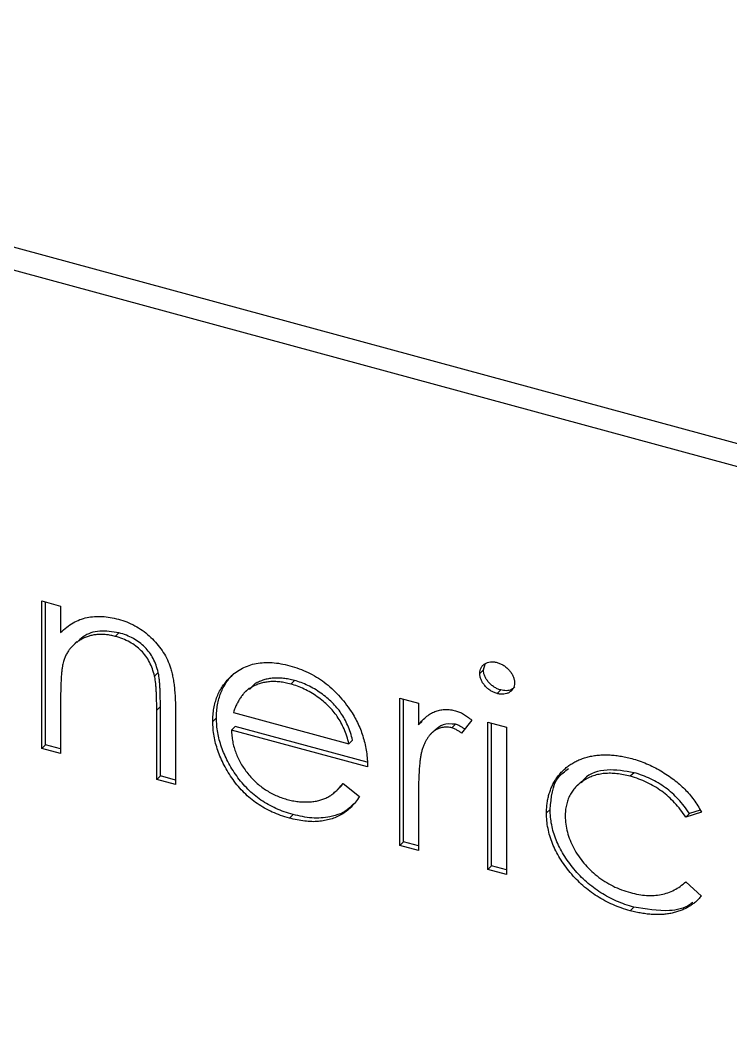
# Model space of a CAD drawing. Header units: millimetres. Extents: x 0 to 589, y 0 to 415.
# Drawn here: x 67.86 to 82.95, y 99.29 to 120.81 of the extents above; entities that cross this region are included whole.
import ezdxf

# ---------------------------------------------------------------- set-up
doc = ezdxf.new("R2010")
doc.units = ezdxf.units.MM

msp = doc.modelspace()

# ---------------------------------------------------------------- linework, layer by layer
at = {"color": 7, "linetype": 'Continuous', "lineweight": 25}
for p, q in [((175.258, 86.758), (49.965, 120.81)), ((174.869, 86.379), (49.576, 120.43)), ((68.319, 108.468), (68.716, 108.36)), ((68.319, 105.336), (68.319, 108.468)), ((68.397, 105.412), (68.397, 108.447)), ((68.716, 108.36), (68.716, 107.795)), ((69.063, 107.606), (68.966, 107.511)), ((69.954, 107.791), (69.876, 107.715)), ((70.788, 106.948), (70.71, 106.872)), ((77.695, 107.004), (77.617, 106.929)), ((77.695, 107.004), (77.728, 107.127)), ((73.681, 106.778), (73.603, 106.702)), ((72.721, 106.616), (72.624, 106.521)), ((72.848, 106.711), (72.728, 106.59)), ((72.848, 106.711), (72.77, 106.635)), ((78.061, 106.577), (77.983, 106.501)), ((68.716, 106.361), (68.716, 105.228)), ((75.916, 106.403), (76.313, 106.296)), ((75.916, 103.272), (75.916, 106.403)), ((75.994, 103.347), (75.994, 106.382)), ((70.835, 106.223), (70.757, 106.147)), ((70.757, 104.674), (70.757, 106.147)), ((70.835, 104.75), (70.835, 106.223)), ((71.154, 106.165), (71.154, 104.566)), ((72.386, 106.099), (74.839, 105.432)), ((76.313, 106.296), (76.313, 105.835)), ((72.025, 105.983), (71.947, 105.907)), ((76.391, 105.91), (76.313, 105.835)), ((77.447, 105.935), (77.229, 105.661)), ((77.787, 105.895), (78.184, 105.787)), ((77.787, 102.763), (77.787, 105.895)), ((77.865, 102.839), (77.865, 105.874)), ((72.422, 105.802), (72.344, 105.726)), ((75.236, 104.94), (72.344, 105.726)), ((75.223, 105.04), (72.422, 105.802)), ((76.675, 105.739), (76.577, 105.644)), ((77.104, 105.848), (77.026, 105.772)), ((78.184, 105.787), (78.184, 102.655)), ((74.917, 105.508), (74.839, 105.432)), ((68.397, 105.412), (68.319, 105.336)), ((68.716, 105.228), (68.319, 105.336)), ((68.716, 105.325), (68.397, 105.412)), ((80.892, 104.819), (80.814, 104.743)), ((70.835, 104.75), (70.757, 104.674)), ((71.154, 104.566), (70.757, 104.674)), ((71.154, 104.663), (70.835, 104.75)), ((74.671, 104.541), (74.715, 104.586)), ((74.713, 104.587), (75.066, 104.312)), ((79.769, 104.626), (79.672, 104.531)), ((74.588, 104.452), (74.685, 104.546)), ((76.313, 104.216), (76.313, 103.164)), ((79.112, 104.04), (79.034, 103.964)), ((82.322, 103.983), (81.99, 103.873)), ((82.068, 103.949), (81.99, 103.873)), ((82.295, 104.024), (82.068, 103.949)), ((73.651, 103.929), (73.573, 103.853)), ((75.994, 103.347), (75.916, 103.272)), ((76.313, 103.261), (75.994, 103.347)), ((76.313, 103.164), (75.916, 103.272)), ((77.865, 102.839), (77.787, 102.763)), ((78.184, 102.655), (77.787, 102.763)), ((78.184, 102.752), (77.865, 102.839)), ((81.99, 102.5), (82.322, 102.198)), ((80.888, 101.962), (80.81, 101.886))]:
    msp.add_line(p, q, dxfattribs=at)
for points, knots in [([(68.716, 107.795), (68.758, 107.835), (68.84, 107.912), (68.977, 108.006), (69.122, 108.074), (69.274, 108.119), (69.432, 108.14), (69.597, 108.142), (69.769, 108.123), (69.886, 108.095), (69.945, 108.081)], [0, 0, 0, 0, 0.140976, 0.273569, 0.398988, 0.51993, 0.63811, 0.756589, 0.87686, 1, 1, 1, 1]), ([(69.945, 108.081), (70.005, 108.063), (70.122, 108.027), (70.293, 107.947), (70.452, 107.848), (70.599, 107.73), (70.732, 107.598), (70.849, 107.454), (70.945, 107.299), (71.01, 107.161), (71.052, 107.044), (71.079, 106.946), (71.102, 106.838), (71.122, 106.721), (71.135, 106.595), (71.146, 106.46), (71.153, 106.315), (71.154, 106.216), (71.154, 106.165)], [0, 0, 0, 0, 0.07724, 0.151178, 0.223488, 0.295543, 0.366976, 0.437131, 0.507044, 0.57856, 0.616614, 0.658756, 0.704491, 0.754803, 0.809332, 0.868274, 0.932073, 1, 1, 1, 1]), ([(69.954, 107.791), (69.815, 107.814), (69.537, 107.86), (69.23, 107.754), (69.104, 107.629), (69.062, 107.587)], [0, 0, 0, 0, 0.4004575, 0.8012989, 1, 1, 1, 1]), ([(69.876, 107.715), (69.844, 107.723), (69.781, 107.739), (69.688, 107.753), (69.597, 107.759), (69.508, 107.758), (69.422, 107.746), (69.338, 107.729), (69.258, 107.701), (69.18, 107.667), (69.108, 107.625), (69.04, 107.579), (68.98, 107.526), (68.926, 107.469), (68.879, 107.406), (68.838, 107.337), (68.803, 107.264), (68.786, 107.211), (68.777, 107.185)], [0, 0, 0, 0, 0.0639861, 0.1266269, 0.1889844, 0.2502302, 0.3123512, 0.3745736, 0.4381475, 0.5029204, 0.5679741, 0.6307713, 0.6929346, 0.7543975, 0.8152184, 0.8761169, 0.9380146, 1, 1, 1, 1]), ([(70.71, 106.872), (70.696, 106.925), (70.671, 107.025), (70.607, 107.169), (70.526, 107.299), (70.428, 107.414), (70.312, 107.515), (70.181, 107.598), (70.034, 107.668), (69.93, 107.699), (69.876, 107.715)], [0, 0, 0, 0, 0.13552, 0.260833, 0.378476, 0.493178, 0.609281, 0.729981, 0.859261, 1, 1, 1, 1]), ([(70.788, 106.948), (70.774, 107), (70.748, 107.101), (70.685, 107.245), (70.604, 107.375), (70.506, 107.49), (70.39, 107.591), (70.258, 107.674), (70.111, 107.744), (70.008, 107.775), (69.954, 107.791)], [0, 0, 0, 0, 0.13552, 0.260833, 0.378476, 0.493178, 0.609281, 0.729981, 0.859261, 1, 1, 1, 1]), ([(68.777, 107.185), (68.772, 107.165), (68.761, 107.122), (68.749, 107.05), (68.739, 106.965), (68.73, 106.868), (68.725, 106.759), (68.719, 106.638), (68.716, 106.503), (68.716, 106.41), (68.716, 106.361)], [0, 0, 0, 0, 0.076995, 0.167615, 0.271052, 0.38946, 0.520843, 0.666399, 0.826094, 1, 1, 1, 1]), ([(72.319, 106.852), (72.36, 106.888), (72.438, 106.957), (72.572, 107.041), (72.716, 107.102), (72.87, 107.144), (73.034, 107.162), (73.208, 107.162), (73.392, 107.139), (73.518, 107.108), (73.583, 107.093)], [0, 0, 0, 0, 0.128835, 0.253589, 0.374643, 0.49534, 0.616325, 0.739759, 0.866842, 1, 1, 1, 1]), ([(77.617, 106.929), (77.618, 106.95), (77.621, 106.993), (77.642, 107.05), (77.676, 107.098), (77.724, 107.136), (77.78, 107.162), (77.843, 107.176), (77.912, 107.177), (77.959, 107.166), (77.983, 107.16)], [0, 0, 0, 0, 0.12329, 0.242149, 0.363437, 0.489745, 0.618115, 0.744894, 0.868932, 1, 1, 1, 1]), ([(70.835, 106.223), (70.834, 106.266), (70.834, 106.347), (70.832, 106.464), (70.829, 106.571), (70.824, 106.667), (70.817, 106.753), (70.809, 106.828), (70.8, 106.891), (70.791, 106.931), (70.788, 106.948)], [0, 0, 0, 0, 0.17885, 0.34211, 0.489826, 0.623254, 0.74008, 0.841483, 0.928908, 1, 1, 1, 1]), ([(73.583, 107.093), (73.649, 107.073), (73.779, 107.034), (73.968, 106.953), (74.148, 106.856), (74.317, 106.743), (74.476, 106.612), (74.623, 106.464), (74.762, 106.301), (74.843, 106.183), (74.884, 106.122)], [0, 0, 0, 0, 0.13204, 0.259033, 0.38188, 0.502258, 0.622752, 0.744743, 0.870109, 1, 1, 1, 1]), ([(78.061, 106.577), (78.037, 106.585), (77.99, 106.599), (77.921, 106.637), (77.858, 106.685), (77.801, 106.743), (77.754, 106.806), (77.72, 106.872), (77.699, 106.939), (77.696, 106.982), (77.695, 107.004)], [0, 0, 0, 0, 0.1318668, 0.2566614, 0.3842132, 0.5133652, 0.6404432, 0.761085, 0.8791455, 1, 1, 1, 1]), ([(77.983, 107.16), (78.008, 107.152), (78.056, 107.137), (78.126, 107.1), (78.19, 107.051), (78.246, 106.993), (78.294, 106.931), (78.328, 106.864), (78.35, 106.795), (78.352, 106.751), (78.354, 106.728)], [0, 0, 0, 0, 0.1318993, 0.2582841, 0.3843411, 0.5119796, 0.638632, 0.7592298, 0.8774122, 1, 1, 1, 1]), ([(70.757, 106.147), (70.757, 106.19), (70.756, 106.271), (70.755, 106.388), (70.751, 106.495), (70.746, 106.591), (70.739, 106.677), (70.731, 106.752), (70.722, 106.815), (70.714, 106.855), (70.71, 106.872)], [0, 0, 0, 0, 0.17885, 0.34211, 0.489826, 0.623254, 0.74008, 0.841483, 0.928908, 1, 1, 1, 1]), ([(71.947, 105.907), (71.949, 105.955), (71.951, 106.05), (71.968, 106.186), (71.998, 106.316), (72.038, 106.438), (72.091, 106.553), (72.155, 106.661), (72.231, 106.761), (72.29, 106.822), (72.319, 106.852)], [0, 0, 0, 0, 0.128045, 0.253768, 0.377428, 0.500551, 0.623296, 0.746578, 0.872348, 1, 1, 1, 1]), ([(72.025, 105.983), (72.027, 106.031), (72.029, 106.126), (72.046, 106.262), (72.076, 106.392), (72.116, 106.514), (72.169, 106.629), (72.233, 106.737), (72.309, 106.837), (72.368, 106.898), (72.397, 106.928)], [0, 0, 0, 0, 0.128045, 0.253768, 0.377428, 0.500551, 0.623296, 0.746578, 0.872348, 1, 1, 1, 1]), ([(73.603, 106.702), (73.563, 106.712), (73.485, 106.732), (73.37, 106.75), (73.259, 106.756), (73.152, 106.754), (73.05, 106.739), (72.951, 106.716), (72.858, 106.681), (72.8, 106.65), (72.77, 106.635)], [0, 0, 0, 0, 0.131092, 0.259141, 0.384162, 0.505992, 0.629098, 0.750669, 0.874039, 1, 1, 1, 1]), ([(73.681, 106.778), (73.641, 106.788), (73.563, 106.808), (73.448, 106.825), (73.337, 106.832), (73.23, 106.83), (73.128, 106.815), (73.029, 106.792), (72.936, 106.757), (72.878, 106.726), (72.848, 106.711)], [0, 0, 0, 0, 0.131092, 0.259141, 0.384162, 0.505992, 0.629098, 0.750669, 0.874039, 1, 1, 1, 1]), ([(74.917, 105.508), (74.902, 105.563), (74.874, 105.669), (74.816, 105.821), (74.75, 105.96), (74.672, 106.086), (74.584, 106.203), (74.482, 106.312), (74.368, 106.416), (74.242, 106.511), (74.108, 106.6), (73.968, 106.673), (73.826, 106.736), (73.729, 106.764), (73.681, 106.778)], [0, 0, 0, 0, 0.09624, 0.185231, 0.267501, 0.3444, 0.419595, 0.496891, 0.576638, 0.660268, 0.745387, 0.83004, 0.914474, 1, 1, 1, 1]), ([(77.983, 106.501), (77.959, 106.509), (77.912, 106.524), (77.843, 106.561), (77.78, 106.61), (77.724, 106.667), (77.677, 106.73), (77.642, 106.796), (77.621, 106.863), (77.618, 106.907), (77.617, 106.929)], [0, 0, 0, 0, 0.1318668, 0.2566614, 0.3842132, 0.5133652, 0.6404432, 0.761085, 0.8791455, 1, 1, 1, 1]), ([(72.77, 106.635), (72.749, 106.622), (72.707, 106.597), (72.65, 106.548), (72.595, 106.493), (72.545, 106.429), (72.5, 106.358), (72.457, 106.279), (72.419, 106.193), (72.397, 106.131), (72.386, 106.099)], [0, 0, 0, 0, 0.1099838, 0.2225805, 0.3384999, 0.4587086, 0.5855353, 0.7175177, 0.8546668, 1, 1, 1, 1]), ([(74.839, 105.432), (74.824, 105.487), (74.796, 105.593), (74.738, 105.745), (74.672, 105.884), (74.594, 106.01), (74.506, 106.127), (74.404, 106.236), (74.29, 106.34), (74.164, 106.435), (74.03, 106.524), (73.891, 106.597), (73.748, 106.66), (73.652, 106.688), (73.603, 106.702)], [0, 0, 0, 0, 0.09624, 0.185231, 0.267501, 0.3444, 0.419595, 0.496891, 0.576638, 0.660268, 0.745387, 0.83004, 0.914474, 1, 1, 1, 1]), ([(78.354, 106.728), (78.352, 106.707), (78.35, 106.665), (78.328, 106.609), (78.294, 106.562), (78.246, 106.525), (78.19, 106.498), (78.126, 106.484), (78.056, 106.484), (78.008, 106.495), (77.983, 106.501)], [0, 0, 0, 0, 0.120162, 0.237546, 0.357497, 0.484917, 0.613329, 0.74015, 0.867301, 1, 1, 1, 1]), ([(78.36, 106.642), (78.339, 106.621), (78.292, 106.576), (78.183, 106.553), (78.102, 106.569), (78.061, 106.577)], [0, 0, 0, 0, 0.300524, 0.650142, 1, 1, 1, 1]), ([(74.884, 106.122), (74.912, 106.078), (74.968, 105.989), (75.037, 105.85), (75.098, 105.708), (75.146, 105.561), (75.186, 105.411), (75.214, 105.257), (75.231, 105.099), (75.234, 104.994), (75.236, 104.94)], [0, 0, 0, 0, 0.118522, 0.236255, 0.356174, 0.47725, 0.60154, 0.729618, 0.862158, 1, 1, 1, 1]), ([(76.313, 105.835), (76.342, 105.87), (76.398, 105.936), (76.491, 106.02), (76.587, 106.084), (76.685, 106.129), (76.786, 106.155), (76.889, 106.166), (76.995, 106.161), (77.066, 106.144), (77.101, 106.136)], [0, 0, 0, 0, 0.160059, 0.306112, 0.438367, 0.560541, 0.675317, 0.786114, 0.892842, 1, 1, 1, 1]), ([(77.101, 106.136), (77.129, 106.127), (77.186, 106.109), (77.271, 106.065), (77.36, 106.007), (77.417, 105.96), (77.447, 105.935)], [0, 0, 0, 0, 0.225278, 0.463523, 0.720324, 1, 1, 1, 1]), ([(73.573, 103.853), (73.511, 103.872), (73.39, 103.907), (73.213, 103.979), (73.047, 104.062), (72.892, 104.159), (72.747, 104.268), (72.612, 104.391), (72.487, 104.525), (72.376, 104.672), (72.276, 104.823), (72.188, 104.977), (72.114, 105.132), (72.054, 105.287), (72.005, 105.442), (71.971, 105.598), (71.952, 105.753), (71.949, 105.856), (71.947, 105.907)], [0, 0, 0, 0, 0.0715787, 0.1396292, 0.2047967, 0.268135, 0.3298137, 0.3913014, 0.4534335, 0.5165517, 0.5796313, 0.6411189, 0.701294, 0.7608103, 0.8199317, 0.8789196, 0.9389828, 1, 1, 1, 1]), ([(73.651, 103.929), (73.589, 103.948), (73.467, 103.983), (73.291, 104.055), (73.125, 104.138), (72.97, 104.235), (72.825, 104.344), (72.69, 104.467), (72.565, 104.601), (72.454, 104.748), (72.354, 104.899), (72.265, 105.053), (72.192, 105.208), (72.132, 105.363), (72.083, 105.518), (72.049, 105.673), (72.03, 105.829), (72.027, 105.932), (72.025, 105.983)], [0, 0, 0, 0, 0.0715787, 0.1396292, 0.2047967, 0.268135, 0.3298137, 0.3913014, 0.4534335, 0.5165517, 0.5796313, 0.6411189, 0.701294, 0.7608103, 0.8199317, 0.8789196, 0.9389828, 1, 1, 1, 1]), ([(72.344, 105.726), (72.346, 105.684), (72.35, 105.602), (72.368, 105.478), (72.396, 105.357), (72.435, 105.24), (72.483, 105.126), (72.542, 105.014), (72.612, 104.905), (72.69, 104.8), (72.777, 104.702), (72.868, 104.61), (72.965, 104.528), (73.067, 104.454), (73.174, 104.39), (73.286, 104.335), (73.403, 104.287), (73.483, 104.263), (73.523, 104.251)], [0, 0, 0, 0, 0.068385, 0.134476, 0.198391, 0.260753, 0.321829, 0.383037, 0.444653, 0.507398, 0.569825, 0.630778, 0.690929, 0.750945, 0.811049, 0.872331, 0.935004, 1, 1, 1, 1]), ([(77.026, 105.772), (76.994, 105.779), (76.929, 105.792), (76.834, 105.785), (76.741, 105.757), (76.668, 105.718), (76.611, 105.676), (76.57, 105.638), (76.533, 105.592), (76.497, 105.541), (76.465, 105.482), (76.435, 105.418), (76.407, 105.348), (76.392, 105.298), (76.384, 105.272)], [0, 0, 0, 0, 0.093807, 0.191338, 0.295191, 0.410312, 0.47193, 0.536425, 0.603119, 0.674118, 0.749332, 0.828283, 0.91204, 1, 1, 1, 1]), ([(77.104, 105.848), (77.008, 105.856), (76.834, 105.869), (76.722, 105.768), (76.671, 105.722)], [0, 0, 0, 0, 0.5460358, 1, 1, 1, 1]), ([(77.229, 105.661), (77.21, 105.675), (77.173, 105.7), (77.12, 105.733), (77.072, 105.757), (77.04, 105.767), (77.026, 105.772)], [0, 0, 0, 0, 0.295139, 0.56023, 0.794983, 1, 1, 1, 1]), ([(77.307, 105.737), (77.287, 105.751), (77.251, 105.776), (77.198, 105.809), (77.149, 105.833), (77.118, 105.843), (77.104, 105.848)], [0, 0, 0, 0, 0.295139, 0.56023, 0.794983, 1, 1, 1, 1]), ([(76.384, 105.272), (76.378, 105.249), (76.364, 105.197), (76.352, 105.108), (76.339, 105.003), (76.33, 104.879), (76.322, 104.739), (76.317, 104.58), (76.313, 104.405), (76.313, 104.281), (76.313, 104.216)], [0, 0, 0, 0, 0.070855, 0.156938, 0.2586, 0.375891, 0.508166, 0.656238, 0.820177, 1, 1, 1, 1]), ([(79.034, 103.964), (79.035, 104.001), (79.036, 104.074), (79.048, 104.18), (79.065, 104.283), (79.093, 104.38), (79.125, 104.475), (79.166, 104.565), (79.214, 104.651), (79.269, 104.733), (79.33, 104.81), (79.398, 104.879), (79.47, 104.943), (79.55, 104.998), (79.633, 105.049), (79.723, 105.091), (79.819, 105.127), (79.919, 105.156), (80.023, 105.179), (80.131, 105.193), (80.242, 105.2), (80.357, 105.198), (80.474, 105.191), (80.594, 105.174), (80.717, 105.152), (80.801, 105.13), (80.843, 105.119)], [0, 0, 0, 0, 0.0412914, 0.0821355, 0.122636, 0.1628309, 0.2030066, 0.2435261, 0.2841729, 0.3254098, 0.3668547, 0.4075506, 0.4481874, 0.4886829, 0.529015, 0.5698427, 0.6113702, 0.6532377, 0.6954461, 0.7377514, 0.7800434, 0.8228071, 0.8659781, 0.909595, 0.9542314, 1, 1, 1, 1]), ([(80.843, 105.119), (80.896, 105.104), (81.001, 105.073), (81.158, 105.011), (81.312, 104.941), (81.462, 104.858), (81.604, 104.768), (81.737, 104.674), (81.858, 104.574), (81.97, 104.471), (82.071, 104.361), (82.163, 104.243), (82.249, 104.117), (82.298, 104.028), (82.322, 103.983)], [0, 0, 0, 0, 0.091269, 0.182081, 0.27191, 0.362049, 0.450066, 0.533976, 0.613602, 0.690198, 0.765413, 0.841437, 0.919733, 1, 1, 1, 1]), ([(79.112, 104.04), (79.134, 104.294), (79.164, 104.656), (79.421, 104.848), (79.499, 104.906)], [0, 0, 0, 0, 0.699427, 1, 1, 1, 1]), ([(80.814, 104.743), (80.765, 104.755), (80.67, 104.778), (80.53, 104.8), (80.396, 104.807), (80.269, 104.804), (80.148, 104.786), (80.033, 104.755), (79.924, 104.712), (79.823, 104.656), (79.731, 104.589), (79.652, 104.513), (79.582, 104.431), (79.528, 104.338), (79.483, 104.239), (79.454, 104.13), (79.434, 104.014), (79.432, 103.932), (79.431, 103.891)], [0, 0, 0, 0, 0.069522, 0.136921, 0.201969, 0.265462, 0.328248, 0.390817, 0.45355, 0.517542, 0.580738, 0.641922, 0.701597, 0.760313, 0.818757, 0.877718, 0.938094, 1, 1, 1, 1]), ([(80.892, 104.819), (80.698, 104.852), (80.312, 104.92), (79.916, 104.794), (79.794, 104.633), (79.773, 104.604)], [0, 0, 0, 0, 0.45298, 0.905145, 1, 1, 1, 1]), ([(82.068, 103.949), (82.031, 104.003), (81.96, 104.109), (81.835, 104.254), (81.703, 104.386), (81.559, 104.503), (81.406, 104.605), (81.243, 104.692), (81.07, 104.765), (80.952, 104.801), (80.892, 104.819)], [0, 0, 0, 0, 0.128324, 0.252584, 0.373506, 0.493364, 0.614609, 0.73847, 0.865995, 1, 1, 1, 1]), ([(73.523, 104.251), (73.563, 104.241), (73.642, 104.222), (73.759, 104.204), (73.874, 104.196), (73.986, 104.197), (74.095, 104.206), (74.195, 104.226), (74.287, 104.252), (74.373, 104.288), (74.456, 104.338), (74.539, 104.405), (74.628, 104.488), (74.684, 104.553), (74.713, 104.587)], [0, 0, 0, 0, 0.082592, 0.163879, 0.245659, 0.327726, 0.40861, 0.485749, 0.559169, 0.630268, 0.705306, 0.792065, 0.889796, 1, 1, 1, 1]), ([(81.99, 103.873), (81.954, 103.927), (81.882, 104.033), (81.758, 104.178), (81.625, 104.31), (81.482, 104.427), (81.328, 104.529), (81.165, 104.616), (80.993, 104.689), (80.874, 104.725), (80.814, 104.743)], [0, 0, 0, 0, 0.128324, 0.252584, 0.373506, 0.493364, 0.614609, 0.73847, 0.865995, 1, 1, 1, 1]), ([(75.066, 104.312), (75.037, 104.272), (74.983, 104.192), (74.889, 104.089), (74.79, 104), (74.683, 103.929), (74.569, 103.872), (74.45, 103.828), (74.323, 103.798), (74.189, 103.779), (74.047, 103.776), (73.897, 103.787), (73.738, 103.812), (73.629, 103.839), (73.573, 103.853)], [0, 0, 0, 0, 0.09337, 0.181661, 0.265874, 0.346355, 0.4246, 0.501903, 0.579992, 0.658443, 0.738672, 0.821894, 0.908801, 1, 1, 1, 1]), ([(74.941, 104.167), (74.911, 104.131), (74.786, 103.982), (74.472, 103.872), (74.056, 103.837), (73.786, 103.898), (73.651, 103.929)], [0, 0, 0, 0, 0.109999, 0.455648, 0.727664, 1, 1, 1, 1]), ([(80.81, 101.886), (80.748, 101.905), (80.625, 101.94), (80.445, 102.012), (80.273, 102.095), (80.109, 102.19), (79.953, 102.298), (79.806, 102.418), (79.667, 102.551), (79.538, 102.695), (79.419, 102.845), (79.317, 103), (79.229, 103.155), (79.158, 103.314), (79.102, 103.475), (79.063, 103.637), (79.038, 103.801), (79.036, 103.909), (79.034, 103.964)], [0, 0, 0, 0, 0.069559, 0.136335, 0.201096, 0.26445, 0.327005, 0.389391, 0.451976, 0.51567, 0.578973, 0.640167, 0.69974, 0.758685, 0.81782, 0.876984, 0.937634, 1, 1, 1, 1]), ([(80.888, 101.962), (80.825, 101.98), (80.702, 102.016), (80.523, 102.088), (80.351, 102.171), (80.187, 102.266), (80.031, 102.374), (79.883, 102.494), (79.744, 102.627), (79.615, 102.771), (79.497, 102.921), (79.395, 103.076), (79.307, 103.231), (79.236, 103.39), (79.18, 103.55), (79.141, 103.713), (79.116, 103.877), (79.113, 103.985), (79.112, 104.04)], [0, 0, 0, 0, 0.069559, 0.136335, 0.201096, 0.26445, 0.327005, 0.389391, 0.451976, 0.51567, 0.578973, 0.640167, 0.69974, 0.758685, 0.81782, 0.876984, 0.937634, 1, 1, 1, 1]), ([(79.431, 103.891), (79.433, 103.835), (79.438, 103.725), (79.473, 103.555), (79.53, 103.384), (79.608, 103.214), (79.708, 103.049), (79.824, 102.894), (79.958, 102.75), (80.108, 102.621), (80.27, 102.505), (80.444, 102.407), (80.627, 102.327), (80.752, 102.289), (80.816, 102.269)], [0, 0, 0, 0, 0.080525, 0.159965, 0.240321, 0.322529, 0.405024, 0.486597, 0.567865, 0.651333, 0.736238, 0.821529, 0.909005, 1, 1, 1, 1]), ([(80.816, 102.269), (80.875, 102.255), (80.99, 102.227), (81.158, 102.208), (81.318, 102.207), (81.471, 102.226), (81.614, 102.265), (81.749, 102.324), (81.877, 102.401), (81.952, 102.466), (81.99, 102.5)], [0, 0, 0, 0, 0.129981, 0.255447, 0.377298, 0.498442, 0.619372, 0.741857, 0.868564, 1, 1, 1, 1]), ([(82.322, 102.198), (82.303, 102.176), (82.263, 102.13), (82.198, 102.069), (82.127, 102.015), (82.051, 101.967), (81.971, 101.923), (81.885, 101.888), (81.795, 101.857), (81.7, 101.833), (81.601, 101.815), (81.498, 101.805), (81.392, 101.801), (81.282, 101.804), (81.169, 101.814), (81.052, 101.832), (80.932, 101.854), (80.851, 101.876), (80.81, 101.886)], [0, 0, 0, 0, 0.059633, 0.119069, 0.178197, 0.236957, 0.295932, 0.355856, 0.416473, 0.477742, 0.539903, 0.602538, 0.665422, 0.729765, 0.794829, 0.861827, 0.930011, 1, 1, 1, 1]), ([(82.142, 102.068), (82.119, 102.049), (81.988, 101.938), (81.563, 101.846), (81.144, 101.918), (80.888, 101.962)], [0, 0, 0, 0, 0.0778435, 0.4370597, 1, 1, 1, 1])]:
    msp.add_open_spline(points, degree=3, knots=knots, dxfattribs=at)

doc.saveas('drawing.dxf')
